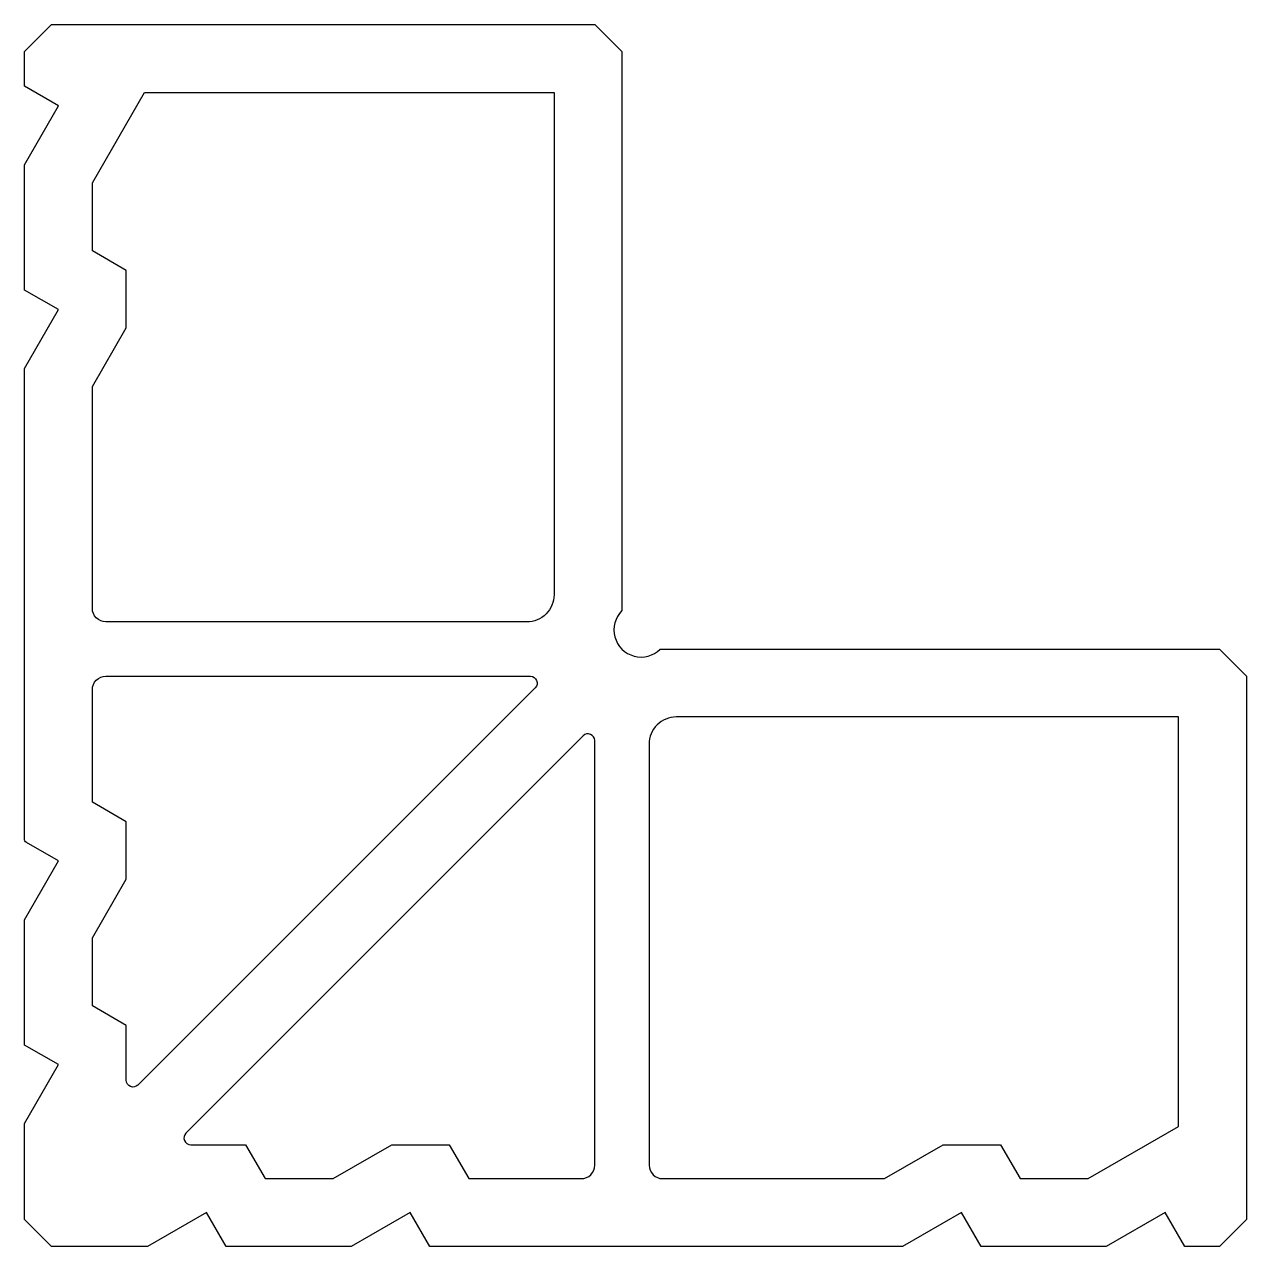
# Model space of a CAD drawing. Extents: x 852.1 to 942.1, y -70.5 to 19.5.
import ezdxf

# ---------------------------------------------------------------- set-up
doc = ezdxf.new("R2010")
doc.units = 0
doc.header["$LTSCALE"] = 15
doc.layers.add('CONNECTIONS', color=8, linetype='CONTINUOUS')

msp = doc.modelspace()

# ---------------------------------------------------------------- linework, layer by layer
at = {"layer": 'CONNECTIONS', "color": 0}
msp.add_lwpolyline([(896.13, -23.629, 1), (898.959, -26.458), (940.13, -26.458), (942.13, -28.458), (942.13, -68.458), (940.13, -70.458), (937.574, -70.458), (936.13, -67.958), (931.8, -70.458), (922.574, -70.458), (921.13, -67.958), (916.8, -70.458), (881.974, -70.458), (880.53, -67.958), (876.2, -70.458), (866.974, -70.458), (865.53, -67.958), (861.2, -70.458), (854.13, -70.458), (852.13, -68.458), (852.13, -61.388), (854.63, -57.058), (852.13, -55.615), (852.13, -46.388), (854.63, -42.058), (852.28, -40.701, -0.267949), (852.13, -40.441), (852.13, -5.788), (854.63, -1.458), (852.13, -0.015), (852.13, 9.212), (854.63, 13.542), (852.13, 14.985), (852.13, 17.542), (854.13, 19.542), (894.13, 19.542), (896.13, 17.542), (896.13, -23.629)], format="xyb", dxfattribs=at)
for points in [[(857.13, -7.128), (859.63, -2.798), (859.63, 1.429), (857.13, 2.872), (857.13, 7.872), (860.981, 14.542), (891.13, 14.542), (891.13, -22.458, -0.414214), (889.13, -24.458), (858.13, -24.458, -0.414214), (857.13, -23.458)], [(859.63, -54.171), (857.13, -52.728), (857.13, -47.728), (859.63, -43.398), (859.63, -39.171), (857.13, -37.728), (857.13, -29.458, -0.414214), (858.13, -28.458), (889.388, -28.458, -0.668179), (889.741, -29.311), (860.484, -58.569, -0.668179), (859.63, -58.215)], [(915.46, -65.458), (919.79, -62.958), (924.017, -62.958), (925.46, -65.458), (930.46, -65.458), (937.13, -61.607), (937.13, -31.458), (900.13, -31.458, 0.414214), (898.13, -33.458), (898.13, -64.458, 0.414214), (899.13, -65.458)], [(868.417, -62.958), (869.86, -65.458), (874.86, -65.458), (879.19, -62.958), (883.417, -62.958), (884.86, -65.458), (893.13, -65.458, 0.414214), (894.13, -64.458), (894.13, -33.201, 0.668179), (893.277, -32.847), (864.019, -62.104, 0.668179), (864.373, -62.958)]]:
    msp.add_lwpolyline(points, format="xyb", close=True, dxfattribs=at)

doc.saveas('drawing.dxf')
